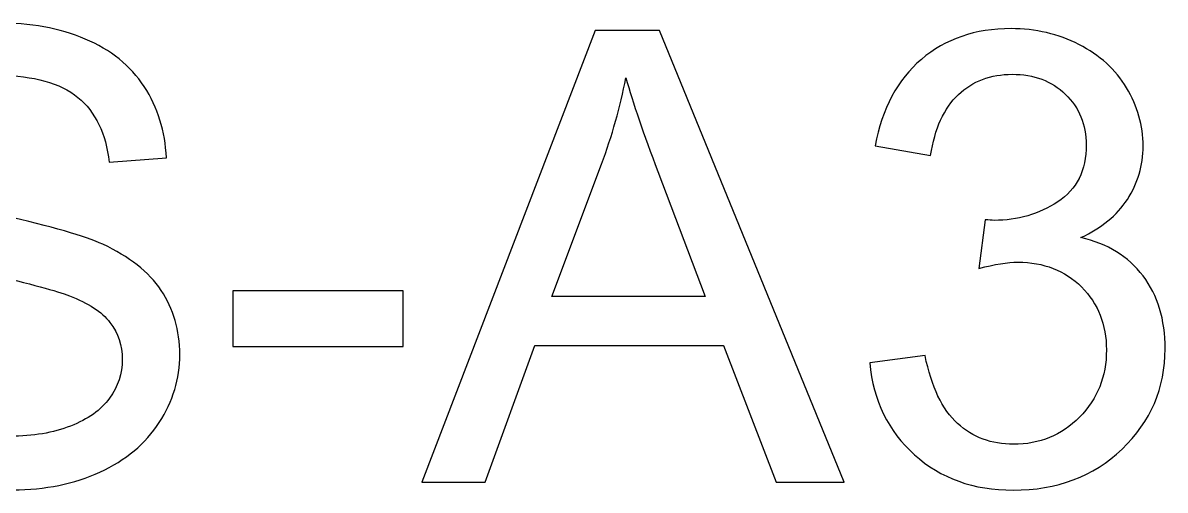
# Model space of a CAD drawing. Header units: centimetres. Extents: x -10.6 to 11.8, y -10.5 to 10.6.
# Drawn here: x 10.572 to 11.275, y 5.099 to 5.387 of the extents above; entities that cross this region are included whole.
import ezdxf

# ---------------------------------------------------------------- set-up
doc = ezdxf.new("R2010")
doc.units = ezdxf.units.CM
doc.header["$MEASUREMENT"] = 0
doc.layers.add('Livello 1', color=7, linetype='Continuous')

msp = doc.modelspace()

# ---------------------------------------------------------------- linework, layer by layer
at = {"layer": 'Livello 1', "color": 7}
for points, knots in [([(10.44743, 5.19353), (10.44743, 5.19353), (10.4821, 5.19657), (10.4821, 5.19657), (10.4821, 5.19657), (10.48372, 5.18267), (10.48753, 5.17129), (10.49355, 5.16236), (10.49355, 5.16236), (10.49956, 5.15343), (10.50888, 5.14626), (10.52149, 5.14076), (10.52149, 5.14076), (10.5341, 5.13526), (10.54833, 5.13254), (10.56411, 5.13254), (10.56411, 5.13254), (10.57814, 5.13254), (10.5905, 5.13461), (10.60123, 5.13875), (10.60123, 5.13875), (10.61197, 5.14296), (10.61999, 5.14865), (10.62523, 5.15589), (10.62523, 5.15589), (10.63047, 5.1632), (10.63312, 5.17109), (10.63312, 5.17969), (10.63312, 5.17969), (10.63312, 5.18842), (10.6306, 5.19599), (10.62549, 5.20252), (10.62549, 5.20252), (10.62044, 5.20906), (10.6121, 5.21449), (10.60052, 5.21889), (10.60052, 5.21889), (10.59302, 5.2218), (10.57659, 5.22632), (10.55104, 5.23247), (10.55104, 5.23247), (10.52556, 5.23861), (10.50765, 5.24437), (10.49743, 5.2498), (10.49743, 5.2498), (10.48417, 5.25672), (10.47427, 5.26539), (10.46774, 5.27567), (10.46774, 5.27567), (10.46127, 5.28596), (10.45804, 5.29747), (10.45804, 5.31028), (10.45804, 5.31028), (10.45804, 5.32425), (10.46198, 5.33737), (10.46994, 5.34953), (10.46994, 5.34953), (10.4779, 5.36176), (10.48954, 5.37101), (10.5048, 5.37734), (10.5048, 5.37734), (10.52013, 5.38362), (10.53707, 5.38679), (10.55577, 5.38679), (10.55577, 5.38679), (10.5764, 5.38679), (10.59451, 5.38349), (10.61029, 5.37683), (10.61029, 5.37683), (10.626, 5.37023), (10.6381, 5.36046), (10.64657, 5.34759), (10.64657, 5.34759), (10.65498, 5.33472), (10.65957, 5.32011), (10.66022, 5.30381), (10.66022, 5.30381), (10.66022, 5.30381), (10.62497, 5.30116), (10.62497, 5.30116), (10.62497, 5.30116), (10.62303, 5.31868), (10.61663, 5.33201), (10.6057, 5.34093), (10.6057, 5.34093), (10.59477, 5.34992), (10.57866, 5.35438), (10.55732, 5.35438), (10.55732, 5.35438), (10.53507, 5.35438), (10.5189, 5.35031), (10.50868, 5.34216), (10.50868, 5.34216), (10.49853, 5.33401), (10.49342, 5.32418), (10.49342, 5.31273), (10.49342, 5.31273), (10.49342, 5.30271), (10.49704, 5.29449), (10.50422, 5.28809), (10.50422, 5.28809), (10.51133, 5.28162), (10.52977, 5.27503), (10.55965, 5.2683), (10.55965, 5.2683), (10.58953, 5.26151), (10.61003, 5.25562), (10.62115, 5.25058), (10.62115, 5.25058), (10.63732, 5.24308), (10.64929, 5.23363), (10.65699, 5.22225), (10.65699, 5.22225), (10.66468, 5.2108), (10.6685, 5.19761), (10.6685, 5.18273), (10.6685, 5.18273), (10.6685, 5.16792), (10.66429, 5.15402), (10.65582, 5.14095), (10.65582, 5.14095), (10.64735, 5.12789), (10.63519, 5.11773), (10.61934, 5.11042), (10.61934, 5.11042), (10.6035, 5.10318), (10.58565, 5.09956), (10.56586, 5.09956), (10.56586, 5.09956), (10.5407, 5.09956), (10.51961, 5.10318), (10.50267, 5.11055), (10.50267, 5.11055), (10.48566, 5.11786), (10.47233, 5.12886), (10.46263, 5.1436), (10.46263, 5.1436), (10.45299, 5.15829), (10.44789, 5.17497), (10.44743, 5.19353)], [0, 0, 0, 0, 0.028571, 0.028571, 0.028571, 0.028571, 0.057143, 0.057143, 0.057143, 0.057143, 0.085714, 0.085714, 0.085714, 0.085714, 0.114286, 0.114286, 0.114286, 0.114286, 0.142857, 0.142857, 0.142857, 0.142857, 0.171429, 0.171429, 0.171429, 0.171429, 0.2, 0.2, 0.2, 0.2, 0.228571, 0.228571, 0.228571, 0.228571, 0.257143, 0.257143, 0.257143, 0.257143, 0.285714, 0.285714, 0.285714, 0.285714, 0.314286, 0.314286, 0.314286, 0.314286, 0.342857, 0.342857, 0.342857, 0.342857, 0.371429, 0.371429, 0.371429, 0.371429, 0.4, 0.4, 0.4, 0.4, 0.428571, 0.428571, 0.428571, 0.428571, 0.457143, 0.457143, 0.457143, 0.457143, 0.485714, 0.485714, 0.485714, 0.485714, 0.514286, 0.514286, 0.514286, 0.514286, 0.542857, 0.542857, 0.542857, 0.542857, 0.571429, 0.571429, 0.571429, 0.571429, 0.6, 0.6, 0.6, 0.6, 0.628571, 0.628571, 0.628571, 0.628571, 0.657143, 0.657143, 0.657143, 0.657143, 0.685714, 0.685714, 0.685714, 0.685714, 0.714286, 0.714286, 0.714286, 0.714286, 0.742857, 0.742857, 0.742857, 0.742857, 0.771429, 0.771429, 0.771429, 0.771429, 0.8, 0.8, 0.8, 0.8, 0.828571, 0.828571, 0.828571, 0.828571, 0.857143, 0.857143, 0.857143, 0.857143, 0.885714, 0.885714, 0.885714, 0.885714, 0.914286, 0.914286, 0.914286, 0.914286, 0.942857, 0.942857, 0.942857, 0.942857, 0.971429, 0.971429, 0.971429, 0.971429, 1, 1, 1, 1]), ([(10.81745, 5.10428), (10.81745, 5.10428), (10.92416, 5.38207), (10.92416, 5.38207), (10.92416, 5.38207), (10.92416, 5.38207), (10.96375, 5.38207), (10.96375, 5.38207), (10.96375, 5.38207), (10.96375, 5.38207), (11.07745, 5.10428), (11.07745, 5.10428), (11.07745, 5.10428), (11.07745, 5.10428), (11.03554, 5.10428), (11.03554, 5.10428), (11.03554, 5.10428), (11.03554, 5.10428), (11.00313, 5.18842), (11.00313, 5.18842), (11.00313, 5.18842), (11.00313, 5.18842), (10.88698, 5.18842), (10.88698, 5.18842), (10.88698, 5.18842), (10.88698, 5.18842), (10.85651, 5.10428), (10.85651, 5.10428), (10.85651, 5.10428), (10.85651, 5.10428), (10.81745, 5.10428), (10.81745, 5.10428)], [0, 0, 0, 0, 0.125, 0.125, 0.125, 0.125, 0.25, 0.25, 0.25, 0.25, 0.375, 0.375, 0.375, 0.375, 0.5, 0.5, 0.5, 0.5, 0.625, 0.625, 0.625, 0.625, 0.75, 0.75, 0.75, 0.75, 0.875, 0.875, 0.875, 0.875, 1, 1, 1, 1]), ([(11.09317, 5.17762), (11.09317, 5.17762), (11.12725, 5.18215), (11.12725, 5.18215), (11.12725, 5.18215), (11.1312, 5.16281), (11.13786, 5.14891), (11.14724, 5.14037), (11.14724, 5.14037), (11.15668, 5.13183), (11.16813, 5.12756), (11.18165, 5.12756), (11.18165, 5.12756), (11.19769, 5.12756), (11.21127, 5.13313), (11.22233, 5.14425), (11.22233, 5.14425), (11.23332, 5.15537), (11.23889, 5.16915), (11.23889, 5.18558), (11.23889, 5.18558), (11.23889, 5.20123), (11.23378, 5.21417), (11.22356, 5.22432), (11.22356, 5.22432), (11.21327, 5.23447), (11.20027, 5.23958), (11.18449, 5.23958), (11.18449, 5.23958), (11.17802, 5.23958), (11.17, 5.23829), (11.16043, 5.23577), (11.16043, 5.23577), (11.16043, 5.23577), (11.16425, 5.26571), (11.16425, 5.26571), (11.16425, 5.26571), (11.16651, 5.26545), (11.16832, 5.26532), (11.16975, 5.26532), (11.16975, 5.26532), (11.18423, 5.26532), (11.1973, 5.26914), (11.20894, 5.27671), (11.20894, 5.27671), (11.22058, 5.28428), (11.2264, 5.29598), (11.2264, 5.31176), (11.2264, 5.31176), (11.2264, 5.32425), (11.22213, 5.33466), (11.21366, 5.34281), (11.21366, 5.34281), (11.20519, 5.35102), (11.19426, 5.35516), (11.18087, 5.35516), (11.18087, 5.35516), (11.16761, 5.35516), (11.15655, 5.35096), (11.14776, 5.34268), (11.14776, 5.34268), (11.13889, 5.33433), (11.1332, 5.32179), (11.13068, 5.3051), (11.13068, 5.3051), (11.13068, 5.3051), (11.0966, 5.31118), (11.0966, 5.31118), (11.0966, 5.31118), (11.10074, 5.33408), (11.11024, 5.3518), (11.12499, 5.36434), (11.12499, 5.36434), (11.1398, 5.37689), (11.15817, 5.38323), (11.18016, 5.38323), (11.18016, 5.38323), (11.19529, 5.38323), (11.20926, 5.37993), (11.222, 5.37346), (11.222, 5.37346), (11.23475, 5.36693), (11.24451, 5.35807), (11.2513, 5.34682), (11.2513, 5.34682), (11.25803, 5.33556), (11.26146, 5.32366), (11.26146, 5.31099), (11.26146, 5.31099), (11.26146, 5.29902), (11.25822, 5.28809), (11.25176, 5.2782), (11.25176, 5.2782), (11.24529, 5.26836), (11.23578, 5.26054), (11.22317, 5.25472), (11.22317, 5.25472), (11.2396, 5.25097), (11.25234, 5.24308), (11.26146, 5.23111), (11.26146, 5.23111), (11.27051, 5.21921), (11.27504, 5.20427), (11.27504, 5.18635), (11.27504, 5.18635), (11.27504, 5.1621), (11.26624, 5.14153), (11.24852, 5.12465), (11.24852, 5.12465), (11.23087, 5.10777), (11.20849, 5.09936), (11.18145, 5.09936), (11.18145, 5.09936), (11.15707, 5.09936), (11.13683, 5.10661), (11.12072, 5.12116), (11.12072, 5.12116), (11.10462, 5.13565), (11.09543, 5.15447), (11.09317, 5.17762)], [0, 0, 0, 0, 0.033333, 0.033333, 0.033333, 0.033333, 0.066667, 0.066667, 0.066667, 0.066667, 0.1, 0.1, 0.1, 0.1, 0.133333, 0.133333, 0.133333, 0.133333, 0.166667, 0.166667, 0.166667, 0.166667, 0.2, 0.2, 0.2, 0.2, 0.233333, 0.233333, 0.233333, 0.233333, 0.266667, 0.266667, 0.266667, 0.266667, 0.3, 0.3, 0.3, 0.3, 0.333333, 0.333333, 0.333333, 0.333333, 0.366667, 0.366667, 0.366667, 0.366667, 0.4, 0.4, 0.4, 0.4, 0.433333, 0.433333, 0.433333, 0.433333, 0.466667, 0.466667, 0.466667, 0.466667, 0.5, 0.5, 0.5, 0.5, 0.533333, 0.533333, 0.533333, 0.533333, 0.566667, 0.566667, 0.566667, 0.566667, 0.6, 0.6, 0.6, 0.6, 0.633333, 0.633333, 0.633333, 0.633333, 0.666667, 0.666667, 0.666667, 0.666667, 0.7, 0.7, 0.7, 0.7, 0.733333, 0.733333, 0.733333, 0.733333, 0.766667, 0.766667, 0.766667, 0.766667, 0.8, 0.8, 0.8, 0.8, 0.833333, 0.833333, 0.833333, 0.833333, 0.866667, 0.866667, 0.866667, 0.866667, 0.9, 0.9, 0.9, 0.9, 0.933333, 0.933333, 0.933333, 0.933333, 0.966667, 0.966667, 0.966667, 0.966667, 1, 1, 1, 1]), ([(10.89758, 5.21837), (10.89758, 5.21837), (10.99182, 5.21837), (10.99182, 5.21837), (10.99182, 5.21837), (10.99182, 5.21837), (10.96278, 5.29527), (10.96278, 5.29527), (10.96278, 5.29527), (10.95398, 5.31862), (10.94738, 5.33783), (10.94311, 5.3529), (10.94311, 5.3529), (10.93956, 5.33505), (10.93458, 5.31739), (10.92811, 5.2998), (10.92811, 5.2998), (10.92811, 5.2998), (10.89758, 5.21837), (10.89758, 5.21837)], [0, 0, 0, 0, 0.2, 0.2, 0.2, 0.2, 0.4, 0.4, 0.4, 0.4, 0.6, 0.6, 0.6, 0.6, 0.8, 0.8, 0.8, 0.8, 1, 1, 1, 1]), ([(10.7011, 5.18765), (10.7011, 5.18765), (10.7011, 5.22193), (10.7011, 5.22193), (10.7011, 5.22193), (10.7011, 5.22193), (10.80594, 5.22193), (10.80594, 5.22193), (10.80594, 5.22193), (10.80594, 5.22193), (10.80594, 5.18765), (10.80594, 5.18765), (10.80594, 5.18765), (10.80594, 5.18765), (10.7011, 5.18765), (10.7011, 5.18765)], [0, 0, 0, 0, 0.25, 0.25, 0.25, 0.25, 0.5, 0.5, 0.5, 0.5, 0.75, 0.75, 0.75, 0.75, 1, 1, 1, 1])]:
    msp.add_open_spline(points, degree=3, knots=knots, dxfattribs=at)
at = {"layer": 'Livello 1', "color": 250, "lineweight": 9}
for points, knots in [([(10.44743, 5.19353), (10.44743, 5.19353), (10.4821, 5.19657), (10.4821, 5.19657), (10.4821, 5.19657), (10.48372, 5.18267), (10.48753, 5.17129), (10.49355, 5.16236), (10.49355, 5.16236), (10.49956, 5.15343), (10.50888, 5.14626), (10.52149, 5.14076), (10.52149, 5.14076), (10.5341, 5.13526), (10.54833, 5.13254), (10.56411, 5.13254), (10.56411, 5.13254), (10.57814, 5.13254), (10.5905, 5.13461), (10.60123, 5.13875), (10.60123, 5.13875), (10.61197, 5.14296), (10.61999, 5.14865), (10.62523, 5.15589), (10.62523, 5.15589), (10.63047, 5.1632), (10.63312, 5.17109), (10.63312, 5.17969), (10.63312, 5.17969), (10.63312, 5.18842), (10.6306, 5.19599), (10.62549, 5.20252), (10.62549, 5.20252), (10.62044, 5.20906), (10.6121, 5.21449), (10.60052, 5.21889), (10.60052, 5.21889), (10.59302, 5.2218), (10.57659, 5.22632), (10.55104, 5.23247), (10.55104, 5.23247), (10.52556, 5.23861), (10.50765, 5.24437), (10.49743, 5.2498), (10.49743, 5.2498), (10.48417, 5.25672), (10.47427, 5.26539), (10.46774, 5.27567), (10.46774, 5.27567), (10.46127, 5.28596), (10.45804, 5.29747), (10.45804, 5.31028), (10.45804, 5.31028), (10.45804, 5.32425), (10.46198, 5.33737), (10.46994, 5.34953), (10.46994, 5.34953), (10.4779, 5.36176), (10.48954, 5.37101), (10.5048, 5.37734), (10.5048, 5.37734), (10.52013, 5.38362), (10.53707, 5.38679), (10.55577, 5.38679), (10.55577, 5.38679), (10.5764, 5.38679), (10.59451, 5.38349), (10.61029, 5.37683), (10.61029, 5.37683), (10.626, 5.37023), (10.6381, 5.36046), (10.64657, 5.34759), (10.64657, 5.34759), (10.65498, 5.33472), (10.65957, 5.32011), (10.66022, 5.30381), (10.66022, 5.30381), (10.66022, 5.30381), (10.62497, 5.30116), (10.62497, 5.30116), (10.62497, 5.30116), (10.62303, 5.31868), (10.61663, 5.33201), (10.6057, 5.34093), (10.6057, 5.34093), (10.59477, 5.34992), (10.57866, 5.35438), (10.55732, 5.35438), (10.55732, 5.35438), (10.53507, 5.35438), (10.5189, 5.35031), (10.50868, 5.34216), (10.50868, 5.34216), (10.49853, 5.33401), (10.49342, 5.32418), (10.49342, 5.31273), (10.49342, 5.31273), (10.49342, 5.30271), (10.49704, 5.29449), (10.50422, 5.28809), (10.50422, 5.28809), (10.51133, 5.28162), (10.52977, 5.27503), (10.55965, 5.2683), (10.55965, 5.2683), (10.58953, 5.26151), (10.61003, 5.25562), (10.62115, 5.25058), (10.62115, 5.25058), (10.63732, 5.24308), (10.64929, 5.23363), (10.65699, 5.22225), (10.65699, 5.22225), (10.66468, 5.2108), (10.6685, 5.19761), (10.6685, 5.18273), (10.6685, 5.18273), (10.6685, 5.16792), (10.66429, 5.15402), (10.65582, 5.14095), (10.65582, 5.14095), (10.64735, 5.12789), (10.63519, 5.11773), (10.61934, 5.11042), (10.61934, 5.11042), (10.6035, 5.10318), (10.58565, 5.09956), (10.56586, 5.09956), (10.56586, 5.09956), (10.5407, 5.09956), (10.51961, 5.10318), (10.50267, 5.11055), (10.50267, 5.11055), (10.48566, 5.11786), (10.47233, 5.12886), (10.46263, 5.1436), (10.46263, 5.1436), (10.45299, 5.15829), (10.44789, 5.17497), (10.44743, 5.19353)], [0, 0, 0, 0, 0.028571, 0.028571, 0.028571, 0.028571, 0.057143, 0.057143, 0.057143, 0.057143, 0.085714, 0.085714, 0.085714, 0.085714, 0.114286, 0.114286, 0.114286, 0.114286, 0.142857, 0.142857, 0.142857, 0.142857, 0.171429, 0.171429, 0.171429, 0.171429, 0.2, 0.2, 0.2, 0.2, 0.228571, 0.228571, 0.228571, 0.228571, 0.257143, 0.257143, 0.257143, 0.257143, 0.285714, 0.285714, 0.285714, 0.285714, 0.314286, 0.314286, 0.314286, 0.314286, 0.342857, 0.342857, 0.342857, 0.342857, 0.371429, 0.371429, 0.371429, 0.371429, 0.4, 0.4, 0.4, 0.4, 0.428571, 0.428571, 0.428571, 0.428571, 0.457143, 0.457143, 0.457143, 0.457143, 0.485714, 0.485714, 0.485714, 0.485714, 0.514286, 0.514286, 0.514286, 0.514286, 0.542857, 0.542857, 0.542857, 0.542857, 0.571429, 0.571429, 0.571429, 0.571429, 0.6, 0.6, 0.6, 0.6, 0.628571, 0.628571, 0.628571, 0.628571, 0.657143, 0.657143, 0.657143, 0.657143, 0.685714, 0.685714, 0.685714, 0.685714, 0.714286, 0.714286, 0.714286, 0.714286, 0.742857, 0.742857, 0.742857, 0.742857, 0.771429, 0.771429, 0.771429, 0.771429, 0.8, 0.8, 0.8, 0.8, 0.828571, 0.828571, 0.828571, 0.828571, 0.857143, 0.857143, 0.857143, 0.857143, 0.885714, 0.885714, 0.885714, 0.885714, 0.914286, 0.914286, 0.914286, 0.914286, 0.942857, 0.942857, 0.942857, 0.942857, 0.971429, 0.971429, 0.971429, 0.971429, 1, 1, 1, 1]), ([(10.44743, 5.19353), (10.44743, 5.19353), (10.4821, 5.19657), (10.4821, 5.19657), (10.4821, 5.19657), (10.48372, 5.18267), (10.48753, 5.17129), (10.49355, 5.16236), (10.49355, 5.16236), (10.49956, 5.15343), (10.50888, 5.14626), (10.52149, 5.14076), (10.52149, 5.14076), (10.5341, 5.13526), (10.54833, 5.13254), (10.56411, 5.13254), (10.56411, 5.13254), (10.57814, 5.13254), (10.5905, 5.13461), (10.60123, 5.13875), (10.60123, 5.13875), (10.61197, 5.14296), (10.61999, 5.14865), (10.62523, 5.15589), (10.62523, 5.15589), (10.63047, 5.1632), (10.63312, 5.17109), (10.63312, 5.17969), (10.63312, 5.17969), (10.63312, 5.18842), (10.6306, 5.19599), (10.62549, 5.20252), (10.62549, 5.20252), (10.62044, 5.20906), (10.6121, 5.21449), (10.60052, 5.21889), (10.60052, 5.21889), (10.59302, 5.2218), (10.57659, 5.22632), (10.55104, 5.23247), (10.55104, 5.23247), (10.52556, 5.23861), (10.50765, 5.24437), (10.49743, 5.2498), (10.49743, 5.2498), (10.48417, 5.25672), (10.47427, 5.26539), (10.46774, 5.27567), (10.46774, 5.27567), (10.46127, 5.28596), (10.45804, 5.29747), (10.45804, 5.31028), (10.45804, 5.31028), (10.45804, 5.32425), (10.46198, 5.33737), (10.46994, 5.34953), (10.46994, 5.34953), (10.4779, 5.36176), (10.48954, 5.37101), (10.5048, 5.37734), (10.5048, 5.37734), (10.52013, 5.38362), (10.53707, 5.38679), (10.55577, 5.38679), (10.55577, 5.38679), (10.5764, 5.38679), (10.59451, 5.38349), (10.61029, 5.37683), (10.61029, 5.37683), (10.626, 5.37023), (10.6381, 5.36046), (10.64657, 5.34759), (10.64657, 5.34759), (10.65498, 5.33472), (10.65957, 5.32011), (10.66022, 5.30381), (10.66022, 5.30381), (10.66022, 5.30381), (10.62497, 5.30116), (10.62497, 5.30116), (10.62497, 5.30116), (10.62303, 5.31868), (10.61663, 5.33201), (10.6057, 5.34093), (10.6057, 5.34093), (10.59477, 5.34992), (10.57866, 5.35438), (10.55732, 5.35438), (10.55732, 5.35438), (10.53507, 5.35438), (10.5189, 5.35031), (10.50868, 5.34216), (10.50868, 5.34216), (10.49853, 5.33401), (10.49342, 5.32418), (10.49342, 5.31273), (10.49342, 5.31273), (10.49342, 5.30271), (10.49704, 5.29449), (10.50422, 5.28809), (10.50422, 5.28809), (10.51133, 5.28162), (10.52977, 5.27503), (10.55965, 5.2683), (10.55965, 5.2683), (10.58953, 5.26151), (10.61003, 5.25562), (10.62115, 5.25058), (10.62115, 5.25058), (10.63732, 5.24308), (10.64929, 5.23363), (10.65699, 5.22225), (10.65699, 5.22225), (10.66468, 5.2108), (10.6685, 5.19761), (10.6685, 5.18273), (10.6685, 5.18273), (10.6685, 5.16792), (10.66429, 5.15402), (10.65582, 5.14095), (10.65582, 5.14095), (10.64735, 5.12789), (10.63519, 5.11773), (10.61934, 5.11042), (10.61934, 5.11042), (10.6035, 5.10318), (10.58565, 5.09956), (10.56586, 5.09956), (10.56586, 5.09956), (10.5407, 5.09956), (10.51961, 5.10318), (10.50267, 5.11055), (10.50267, 5.11055), (10.48566, 5.11786), (10.47233, 5.12886), (10.46263, 5.1436), (10.46263, 5.1436), (10.45299, 5.15829), (10.44789, 5.17497), (10.44743, 5.19353)], [0, 0, 0, 0, 0.028571, 0.028571, 0.028571, 0.028571, 0.057143, 0.057143, 0.057143, 0.057143, 0.085714, 0.085714, 0.085714, 0.085714, 0.114286, 0.114286, 0.114286, 0.114286, 0.142857, 0.142857, 0.142857, 0.142857, 0.171429, 0.171429, 0.171429, 0.171429, 0.2, 0.2, 0.2, 0.2, 0.228571, 0.228571, 0.228571, 0.228571, 0.257143, 0.257143, 0.257143, 0.257143, 0.285714, 0.285714, 0.285714, 0.285714, 0.314286, 0.314286, 0.314286, 0.314286, 0.342857, 0.342857, 0.342857, 0.342857, 0.371429, 0.371429, 0.371429, 0.371429, 0.4, 0.4, 0.4, 0.4, 0.428571, 0.428571, 0.428571, 0.428571, 0.457143, 0.457143, 0.457143, 0.457143, 0.485714, 0.485714, 0.485714, 0.485714, 0.514286, 0.514286, 0.514286, 0.514286, 0.542857, 0.542857, 0.542857, 0.542857, 0.571429, 0.571429, 0.571429, 0.571429, 0.6, 0.6, 0.6, 0.6, 0.628571, 0.628571, 0.628571, 0.628571, 0.657143, 0.657143, 0.657143, 0.657143, 0.685714, 0.685714, 0.685714, 0.685714, 0.714286, 0.714286, 0.714286, 0.714286, 0.742857, 0.742857, 0.742857, 0.742857, 0.771429, 0.771429, 0.771429, 0.771429, 0.8, 0.8, 0.8, 0.8, 0.828571, 0.828571, 0.828571, 0.828571, 0.857143, 0.857143, 0.857143, 0.857143, 0.885714, 0.885714, 0.885714, 0.885714, 0.914286, 0.914286, 0.914286, 0.914286, 0.942857, 0.942857, 0.942857, 0.942857, 0.971429, 0.971429, 0.971429, 0.971429, 1, 1, 1, 1]), ([(10.81745, 5.10428), (10.81745, 5.10428), (10.92416, 5.38207), (10.92416, 5.38207), (10.92416, 5.38207), (10.92416, 5.38207), (10.96375, 5.38207), (10.96375, 5.38207), (10.96375, 5.38207), (10.96375, 5.38207), (11.07745, 5.10428), (11.07745, 5.10428), (11.07745, 5.10428), (11.07745, 5.10428), (11.03554, 5.10428), (11.03554, 5.10428), (11.03554, 5.10428), (11.03554, 5.10428), (11.00313, 5.18842), (11.00313, 5.18842), (11.00313, 5.18842), (11.00313, 5.18842), (10.88698, 5.18842), (10.88698, 5.18842), (10.88698, 5.18842), (10.88698, 5.18842), (10.85651, 5.10428), (10.85651, 5.10428), (10.85651, 5.10428), (10.85651, 5.10428), (10.81745, 5.10428), (10.81745, 5.10428)], [0, 0, 0, 0, 0.125, 0.125, 0.125, 0.125, 0.25, 0.25, 0.25, 0.25, 0.375, 0.375, 0.375, 0.375, 0.5, 0.5, 0.5, 0.5, 0.625, 0.625, 0.625, 0.625, 0.75, 0.75, 0.75, 0.75, 0.875, 0.875, 0.875, 0.875, 1, 1, 1, 1]), ([(10.81745, 5.10428), (10.81745, 5.10428), (10.92416, 5.38207), (10.92416, 5.38207), (10.92416, 5.38207), (10.92416, 5.38207), (10.96375, 5.38207), (10.96375, 5.38207), (10.96375, 5.38207), (10.96375, 5.38207), (11.07745, 5.10428), (11.07745, 5.10428), (11.07745, 5.10428), (11.07745, 5.10428), (11.03554, 5.10428), (11.03554, 5.10428), (11.03554, 5.10428), (11.03554, 5.10428), (11.00313, 5.18842), (11.00313, 5.18842), (11.00313, 5.18842), (11.00313, 5.18842), (10.88698, 5.18842), (10.88698, 5.18842), (10.88698, 5.18842), (10.88698, 5.18842), (10.85651, 5.10428), (10.85651, 5.10428), (10.85651, 5.10428), (10.85651, 5.10428), (10.81745, 5.10428), (10.81745, 5.10428)], [0, 0, 0, 0, 0.125, 0.125, 0.125, 0.125, 0.25, 0.25, 0.25, 0.25, 0.375, 0.375, 0.375, 0.375, 0.5, 0.5, 0.5, 0.5, 0.625, 0.625, 0.625, 0.625, 0.75, 0.75, 0.75, 0.75, 0.875, 0.875, 0.875, 0.875, 1, 1, 1, 1]), ([(11.09317, 5.17762), (11.09317, 5.17762), (11.12725, 5.18215), (11.12725, 5.18215), (11.12725, 5.18215), (11.1312, 5.16281), (11.13786, 5.14891), (11.14724, 5.14037), (11.14724, 5.14037), (11.15668, 5.13183), (11.16813, 5.12756), (11.18165, 5.12756), (11.18165, 5.12756), (11.19769, 5.12756), (11.21127, 5.13313), (11.22233, 5.14425), (11.22233, 5.14425), (11.23332, 5.15537), (11.23889, 5.16915), (11.23889, 5.18558), (11.23889, 5.18558), (11.23889, 5.20123), (11.23378, 5.21417), (11.22356, 5.22432), (11.22356, 5.22432), (11.21327, 5.23447), (11.20027, 5.23958), (11.18449, 5.23958), (11.18449, 5.23958), (11.17802, 5.23958), (11.17, 5.23829), (11.16043, 5.23577), (11.16043, 5.23577), (11.16043, 5.23577), (11.16425, 5.26571), (11.16425, 5.26571), (11.16425, 5.26571), (11.16651, 5.26545), (11.16832, 5.26532), (11.16975, 5.26532), (11.16975, 5.26532), (11.18423, 5.26532), (11.1973, 5.26914), (11.20894, 5.27671), (11.20894, 5.27671), (11.22058, 5.28428), (11.2264, 5.29598), (11.2264, 5.31176), (11.2264, 5.31176), (11.2264, 5.32425), (11.22213, 5.33466), (11.21366, 5.34281), (11.21366, 5.34281), (11.20519, 5.35102), (11.19426, 5.35516), (11.18087, 5.35516), (11.18087, 5.35516), (11.16761, 5.35516), (11.15655, 5.35096), (11.14776, 5.34268), (11.14776, 5.34268), (11.13889, 5.33433), (11.1332, 5.32179), (11.13068, 5.3051), (11.13068, 5.3051), (11.13068, 5.3051), (11.0966, 5.31118), (11.0966, 5.31118), (11.0966, 5.31118), (11.10074, 5.33408), (11.11024, 5.3518), (11.12499, 5.36434), (11.12499, 5.36434), (11.1398, 5.37689), (11.15817, 5.38323), (11.18016, 5.38323), (11.18016, 5.38323), (11.19529, 5.38323), (11.20926, 5.37993), (11.222, 5.37346), (11.222, 5.37346), (11.23475, 5.36693), (11.24451, 5.35807), (11.2513, 5.34682), (11.2513, 5.34682), (11.25803, 5.33556), (11.26146, 5.32366), (11.26146, 5.31099), (11.26146, 5.31099), (11.26146, 5.29902), (11.25822, 5.28809), (11.25176, 5.2782), (11.25176, 5.2782), (11.24529, 5.26836), (11.23578, 5.26054), (11.22317, 5.25472), (11.22317, 5.25472), (11.2396, 5.25097), (11.25234, 5.24308), (11.26146, 5.23111), (11.26146, 5.23111), (11.27051, 5.21921), (11.27504, 5.20427), (11.27504, 5.18635), (11.27504, 5.18635), (11.27504, 5.1621), (11.26624, 5.14153), (11.24852, 5.12465), (11.24852, 5.12465), (11.23087, 5.10777), (11.20849, 5.09936), (11.18145, 5.09936), (11.18145, 5.09936), (11.15707, 5.09936), (11.13683, 5.10661), (11.12072, 5.12116), (11.12072, 5.12116), (11.10462, 5.13565), (11.09543, 5.15447), (11.09317, 5.17762)], [0, 0, 0, 0, 0.033333, 0.033333, 0.033333, 0.033333, 0.066667, 0.066667, 0.066667, 0.066667, 0.1, 0.1, 0.1, 0.1, 0.133333, 0.133333, 0.133333, 0.133333, 0.166667, 0.166667, 0.166667, 0.166667, 0.2, 0.2, 0.2, 0.2, 0.233333, 0.233333, 0.233333, 0.233333, 0.266667, 0.266667, 0.266667, 0.266667, 0.3, 0.3, 0.3, 0.3, 0.333333, 0.333333, 0.333333, 0.333333, 0.366667, 0.366667, 0.366667, 0.366667, 0.4, 0.4, 0.4, 0.4, 0.433333, 0.433333, 0.433333, 0.433333, 0.466667, 0.466667, 0.466667, 0.466667, 0.5, 0.5, 0.5, 0.5, 0.533333, 0.533333, 0.533333, 0.533333, 0.566667, 0.566667, 0.566667, 0.566667, 0.6, 0.6, 0.6, 0.6, 0.633333, 0.633333, 0.633333, 0.633333, 0.666667, 0.666667, 0.666667, 0.666667, 0.7, 0.7, 0.7, 0.7, 0.733333, 0.733333, 0.733333, 0.733333, 0.766667, 0.766667, 0.766667, 0.766667, 0.8, 0.8, 0.8, 0.8, 0.833333, 0.833333, 0.833333, 0.833333, 0.866667, 0.866667, 0.866667, 0.866667, 0.9, 0.9, 0.9, 0.9, 0.933333, 0.933333, 0.933333, 0.933333, 0.966667, 0.966667, 0.966667, 0.966667, 1, 1, 1, 1]), ([(11.09317, 5.17762), (11.09317, 5.17762), (11.12725, 5.18215), (11.12725, 5.18215), (11.12725, 5.18215), (11.1312, 5.16281), (11.13786, 5.14891), (11.14724, 5.14037), (11.14724, 5.14037), (11.15668, 5.13183), (11.16813, 5.12756), (11.18165, 5.12756), (11.18165, 5.12756), (11.19769, 5.12756), (11.21127, 5.13313), (11.22233, 5.14425), (11.22233, 5.14425), (11.23332, 5.15537), (11.23889, 5.16915), (11.23889, 5.18558), (11.23889, 5.18558), (11.23889, 5.20123), (11.23378, 5.21417), (11.22356, 5.22432), (11.22356, 5.22432), (11.21327, 5.23447), (11.20027, 5.23958), (11.18449, 5.23958), (11.18449, 5.23958), (11.17802, 5.23958), (11.17, 5.23829), (11.16043, 5.23577), (11.16043, 5.23577), (11.16043, 5.23577), (11.16425, 5.26571), (11.16425, 5.26571), (11.16425, 5.26571), (11.16651, 5.26545), (11.16832, 5.26532), (11.16975, 5.26532), (11.16975, 5.26532), (11.18423, 5.26532), (11.1973, 5.26914), (11.20894, 5.27671), (11.20894, 5.27671), (11.22058, 5.28428), (11.2264, 5.29598), (11.2264, 5.31176), (11.2264, 5.31176), (11.2264, 5.32425), (11.22213, 5.33466), (11.21366, 5.34281), (11.21366, 5.34281), (11.20519, 5.35102), (11.19426, 5.35516), (11.18087, 5.35516), (11.18087, 5.35516), (11.16761, 5.35516), (11.15655, 5.35096), (11.14776, 5.34268), (11.14776, 5.34268), (11.13889, 5.33433), (11.1332, 5.32179), (11.13068, 5.3051), (11.13068, 5.3051), (11.13068, 5.3051), (11.0966, 5.31118), (11.0966, 5.31118), (11.0966, 5.31118), (11.10074, 5.33408), (11.11024, 5.3518), (11.12499, 5.36434), (11.12499, 5.36434), (11.1398, 5.37689), (11.15817, 5.38323), (11.18016, 5.38323), (11.18016, 5.38323), (11.19529, 5.38323), (11.20926, 5.37993), (11.222, 5.37346), (11.222, 5.37346), (11.23475, 5.36693), (11.24451, 5.35807), (11.2513, 5.34682), (11.2513, 5.34682), (11.25803, 5.33556), (11.26146, 5.32366), (11.26146, 5.31099), (11.26146, 5.31099), (11.26146, 5.29902), (11.25822, 5.28809), (11.25176, 5.2782), (11.25176, 5.2782), (11.24529, 5.26836), (11.23578, 5.26054), (11.22317, 5.25472), (11.22317, 5.25472), (11.2396, 5.25097), (11.25234, 5.24308), (11.26146, 5.23111), (11.26146, 5.23111), (11.27051, 5.21921), (11.27504, 5.20427), (11.27504, 5.18635), (11.27504, 5.18635), (11.27504, 5.1621), (11.26624, 5.14153), (11.24852, 5.12465), (11.24852, 5.12465), (11.23087, 5.10777), (11.20849, 5.09936), (11.18145, 5.09936), (11.18145, 5.09936), (11.15707, 5.09936), (11.13683, 5.10661), (11.12072, 5.12116), (11.12072, 5.12116), (11.10462, 5.13565), (11.09543, 5.15447), (11.09317, 5.17762)], [0, 0, 0, 0, 0.033333, 0.033333, 0.033333, 0.033333, 0.066667, 0.066667, 0.066667, 0.066667, 0.1, 0.1, 0.1, 0.1, 0.133333, 0.133333, 0.133333, 0.133333, 0.166667, 0.166667, 0.166667, 0.166667, 0.2, 0.2, 0.2, 0.2, 0.233333, 0.233333, 0.233333, 0.233333, 0.266667, 0.266667, 0.266667, 0.266667, 0.3, 0.3, 0.3, 0.3, 0.333333, 0.333333, 0.333333, 0.333333, 0.366667, 0.366667, 0.366667, 0.366667, 0.4, 0.4, 0.4, 0.4, 0.433333, 0.433333, 0.433333, 0.433333, 0.466667, 0.466667, 0.466667, 0.466667, 0.5, 0.5, 0.5, 0.5, 0.533333, 0.533333, 0.533333, 0.533333, 0.566667, 0.566667, 0.566667, 0.566667, 0.6, 0.6, 0.6, 0.6, 0.633333, 0.633333, 0.633333, 0.633333, 0.666667, 0.666667, 0.666667, 0.666667, 0.7, 0.7, 0.7, 0.7, 0.733333, 0.733333, 0.733333, 0.733333, 0.766667, 0.766667, 0.766667, 0.766667, 0.8, 0.8, 0.8, 0.8, 0.833333, 0.833333, 0.833333, 0.833333, 0.866667, 0.866667, 0.866667, 0.866667, 0.9, 0.9, 0.9, 0.9, 0.933333, 0.933333, 0.933333, 0.933333, 0.966667, 0.966667, 0.966667, 0.966667, 1, 1, 1, 1]), ([(10.89758, 5.21837), (10.89758, 5.21837), (10.99182, 5.21837), (10.99182, 5.21837), (10.99182, 5.21837), (10.99182, 5.21837), (10.96278, 5.29527), (10.96278, 5.29527), (10.96278, 5.29527), (10.95398, 5.31862), (10.94738, 5.33783), (10.94311, 5.3529), (10.94311, 5.3529), (10.93956, 5.33505), (10.93458, 5.31739), (10.92811, 5.2998), (10.92811, 5.2998), (10.92811, 5.2998), (10.89758, 5.21837), (10.89758, 5.21837)], [0, 0, 0, 0, 0.2, 0.2, 0.2, 0.2, 0.4, 0.4, 0.4, 0.4, 0.6, 0.6, 0.6, 0.6, 0.8, 0.8, 0.8, 0.8, 1, 1, 1, 1]), ([(10.89758, 5.21837), (10.89758, 5.21837), (10.99182, 5.21837), (10.99182, 5.21837), (10.99182, 5.21837), (10.99182, 5.21837), (10.96278, 5.29527), (10.96278, 5.29527), (10.96278, 5.29527), (10.95398, 5.31862), (10.94738, 5.33783), (10.94311, 5.3529), (10.94311, 5.3529), (10.93956, 5.33505), (10.93458, 5.31739), (10.92811, 5.2998), (10.92811, 5.2998), (10.92811, 5.2998), (10.89758, 5.21837), (10.89758, 5.21837)], [0, 0, 0, 0, 0.2, 0.2, 0.2, 0.2, 0.4, 0.4, 0.4, 0.4, 0.6, 0.6, 0.6, 0.6, 0.8, 0.8, 0.8, 0.8, 1, 1, 1, 1]), ([(10.7011, 5.18765), (10.7011, 5.18765), (10.7011, 5.22193), (10.7011, 5.22193), (10.7011, 5.22193), (10.7011, 5.22193), (10.80594, 5.22193), (10.80594, 5.22193), (10.80594, 5.22193), (10.80594, 5.22193), (10.80594, 5.18765), (10.80594, 5.18765), (10.80594, 5.18765), (10.80594, 5.18765), (10.7011, 5.18765), (10.7011, 5.18765)], [0, 0, 0, 0, 0.25, 0.25, 0.25, 0.25, 0.5, 0.5, 0.5, 0.5, 0.75, 0.75, 0.75, 0.75, 1, 1, 1, 1]), ([(10.7011, 5.18765), (10.7011, 5.18765), (10.7011, 5.22193), (10.7011, 5.22193), (10.7011, 5.22193), (10.7011, 5.22193), (10.80594, 5.22193), (10.80594, 5.22193), (10.80594, 5.22193), (10.80594, 5.22193), (10.80594, 5.18765), (10.80594, 5.18765), (10.80594, 5.18765), (10.80594, 5.18765), (10.7011, 5.18765), (10.7011, 5.18765)], [0, 0, 0, 0, 0.25, 0.25, 0.25, 0.25, 0.5, 0.5, 0.5, 0.5, 0.75, 0.75, 0.75, 0.75, 1, 1, 1, 1])]:
    msp.add_open_spline(points, degree=3, knots=knots, dxfattribs=at)

doc.saveas('drawing.dxf')
